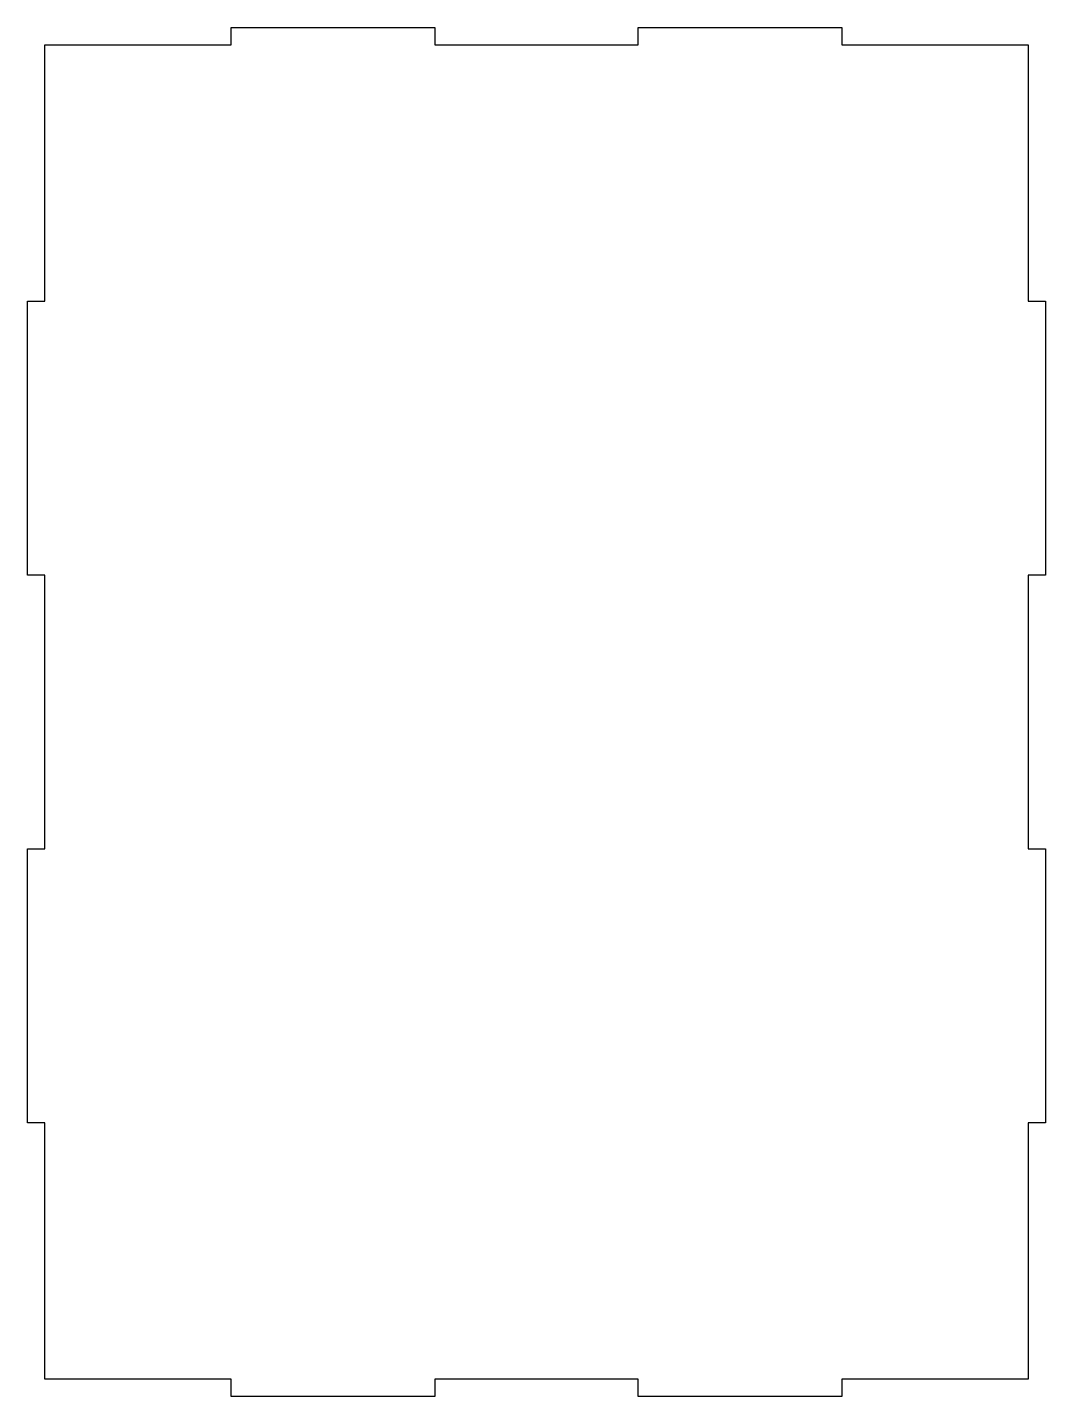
# Model space of a CAD drawing. Header units: millimetres. Extents: x -174 to 0, y -234 to 0.
import ezdxf

# ---------------------------------------------------------------- set-up
doc = ezdxf.new("R2010")
doc.units = ezdxf.units.MM
doc.layers.get('0').update_dxf_attribs({"linetype": 'CONTINUOUS'})

msp = doc.modelspace()

# ---------------------------------------------------------------- linework, layer by layer
msp.add_lwpolyline([(-139.2, -231), (-171, -231), (-171, -187.2), (-174, -187.2), (-174, -140.4), (-171, -140.4), (-171, -93.6), (-174, -93.6), (-174, -46.8), (-171, -46.8), (-171, -3), (-139.2, -3), (-139.2, 0), (-104.4, 0), (-104.4, -3), (-69.6, -3), (-69.6, 0), (-34.8, 0), (-34.8, -3), (-3, -3), (-3, -46.8), (0, -46.8), (0, -93.6), (-3, -93.6), (-3, -140.4), (0, -140.4), (0, -187.2), (-3, -187.2), (-3, -231), (-34.8, -231), (-34.8, -234), (-69.6, -234), (-69.6, -231), (-104.4, -231), (-104.4, -234), (-139.2, -234)], close=True)

doc.saveas('drawing.dxf')
